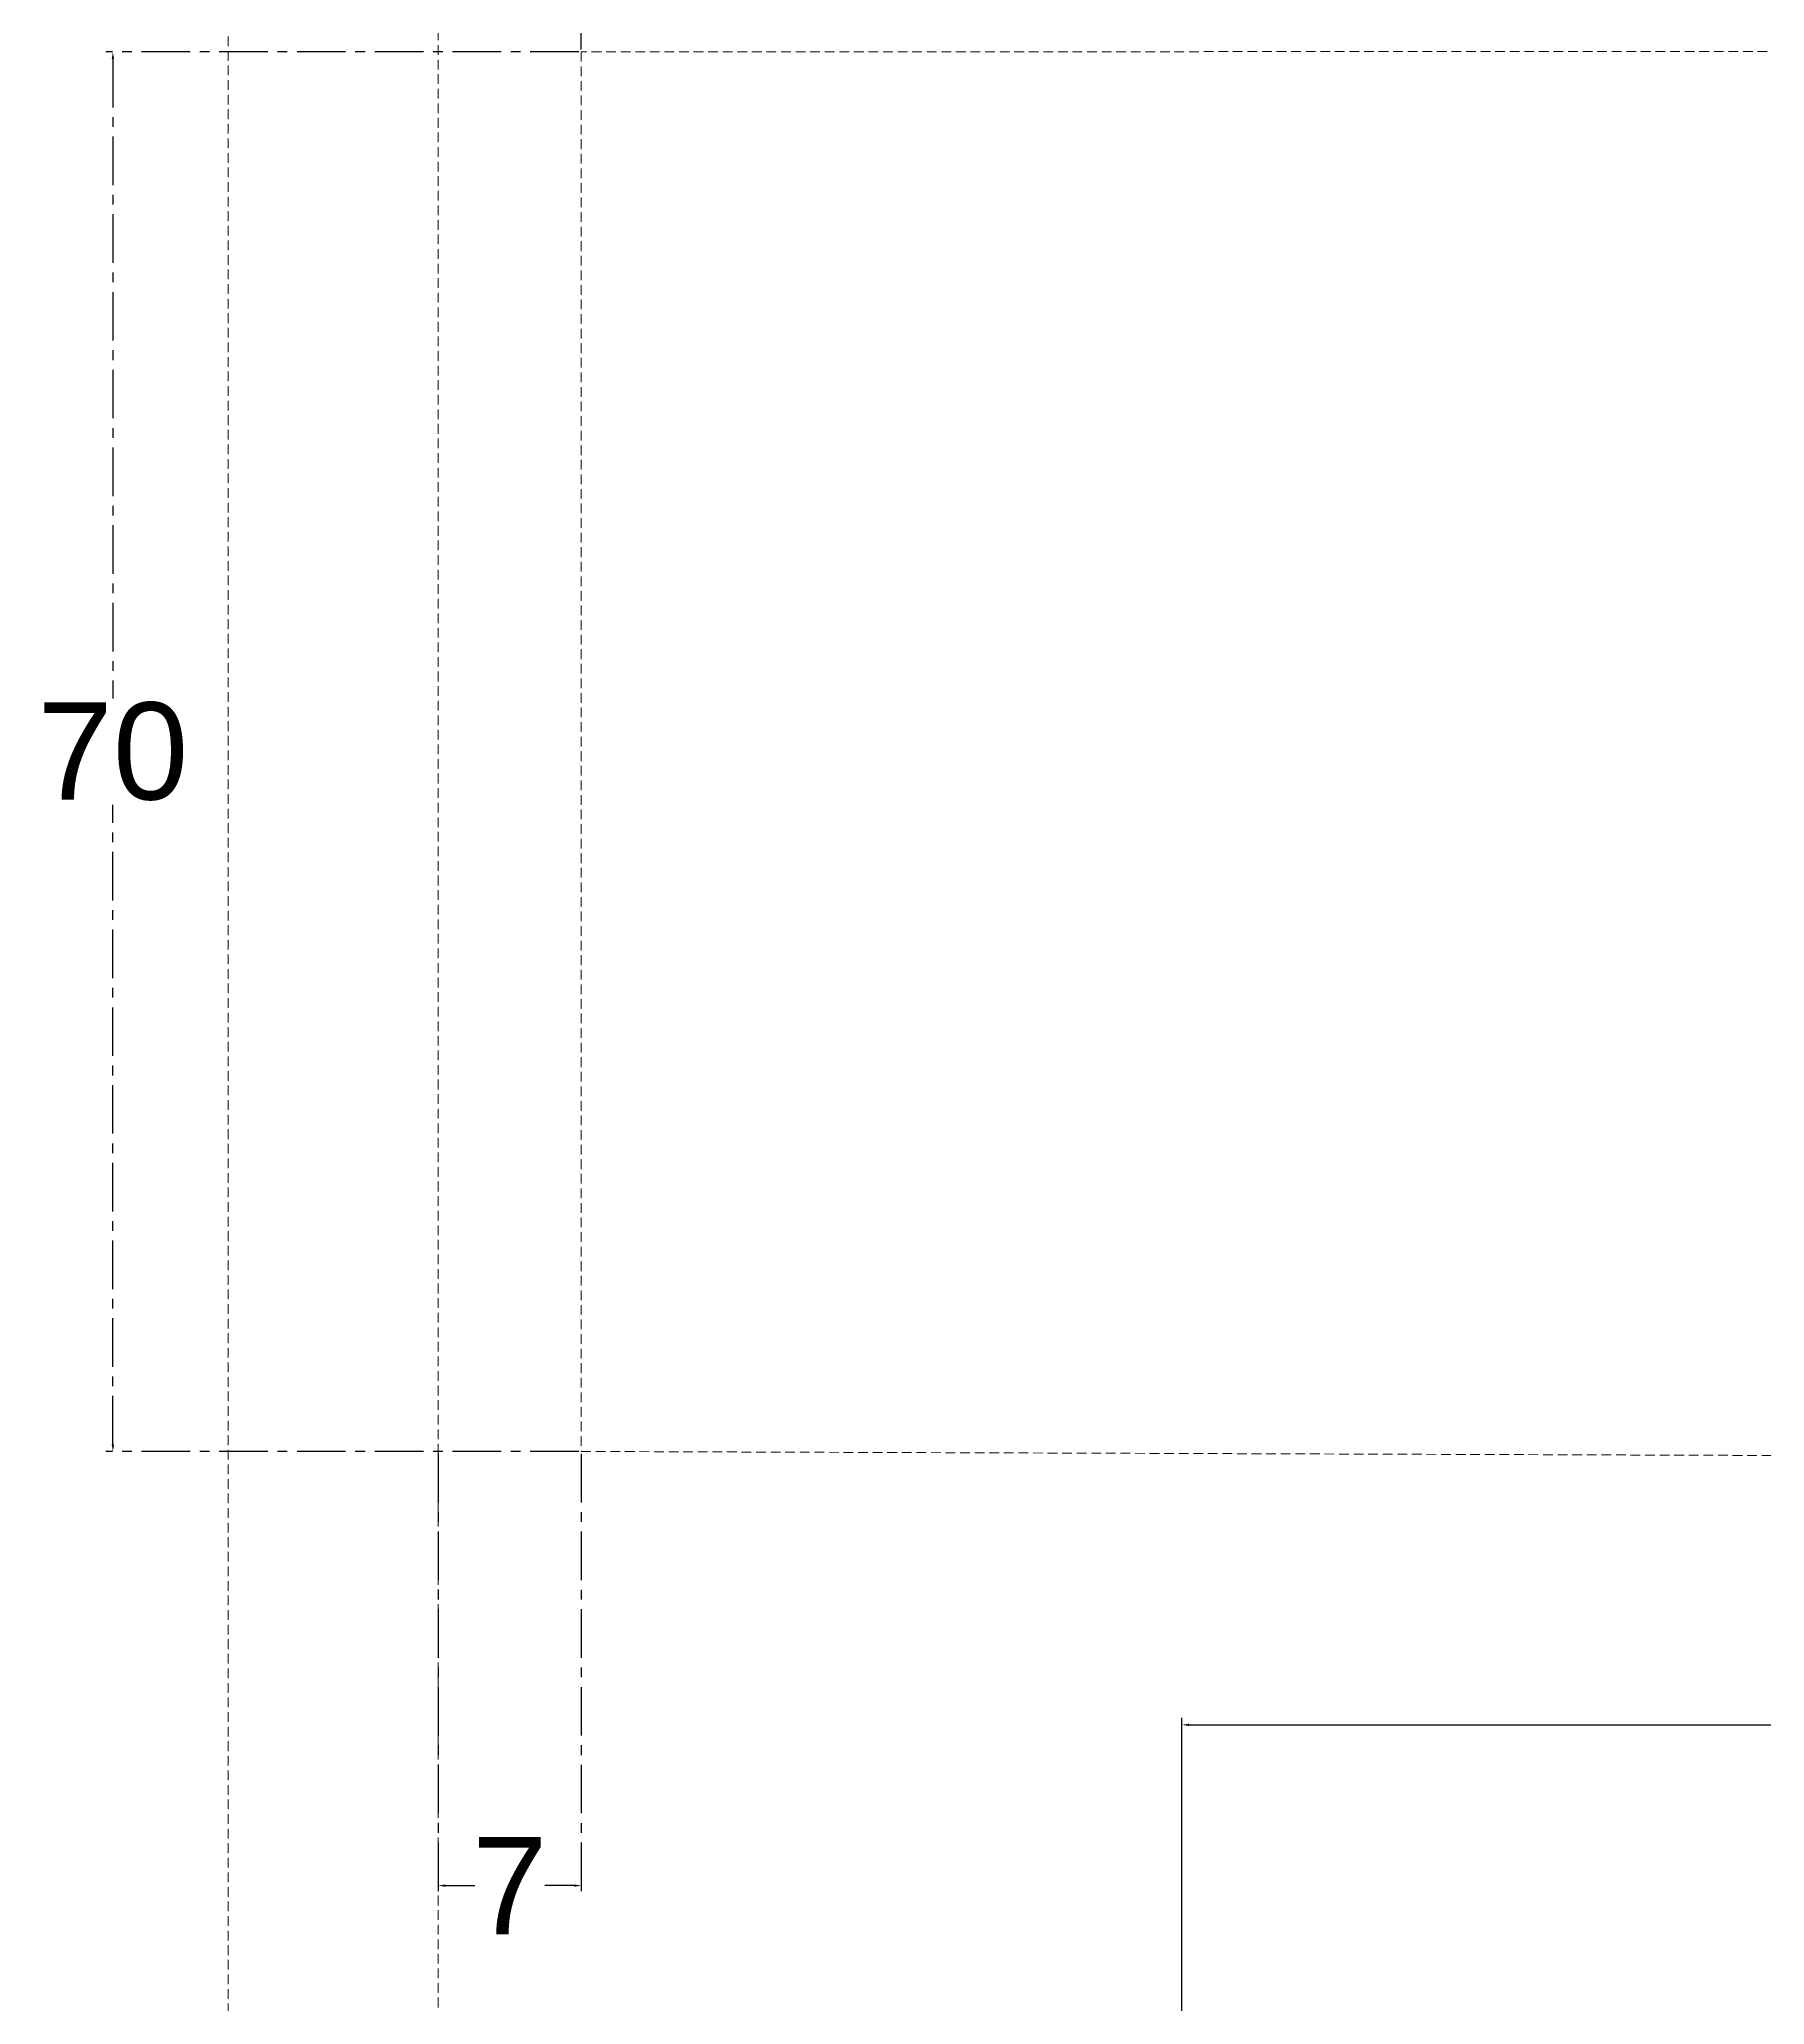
# Paper-space layout 'Layout1' of a CAD drawing. Header units: millimetres. Extents: x 4 to 399, y 35 to 188.
# Drawn here: x 4 to 48.4, y 111.7 to 162.3 of the extents above; entities that cross this region are included whole.
import ezdxf

# ---------------------------------------------------------------- set-up
doc = ezdxf.new("R2010")
doc.units = ezdxf.units.MM
doc.header["$MEASUREMENT"] = 0
doc.linetypes.add('CENTER', pattern=[2, 1.25, -0.25, 0.25, -0.25])
doc.linetypes.add('DASHED2', pattern=[0.375, 0.25, -0.125])
doc.layers.add('Aux_extension', color=220, linetype='DASHED2', lineweight=15)
doc.layers.add('Linea discontinua', color=230, linetype='CENTER', lineweight=25)
doc.layers.add('Cajetin', color=2, linetype='Continuous')
doc.styles.get("Standard").update_dxf_attribs({"font": 'arial.ttf', "height": 2.5})
doc.dimstyles.get("Standard").update_dxf_attribs({"dimtxt": 0.18, "dimasz": 0.18, "dimexe": 0.18, "dimexo": 0.0625, "dimgap": 0.09, "dimtad": 0, "dimtih": 1, "dimtoh": 1, "dimdec": 4, "dimzin": 0, "dimdsep": 46, "dimtxsty": 'Standard', "dimcen": 0.09, "dimadec": 0, "dimazin": 0, "dimtfac": 1, "dimtdec": 4, "dimtofl": 0, "dimtmove": 0, "dimatfit": 3, "dimfxl": 1, "dimtolj": 1, "dimtzin": 0, "dimarcsym": 0})

# ---------------------------------------------------------------- blocks, each defined once
blk = doc.blocks.new('*D17')
at = {"layer": 'Defpoints', "color": 0, "transparency": 16777216}
for p in [(17.977, 162.006), (5.926, 125.987), (17.977, 125.987)]:
    blk.add_point(p, dxfattribs=at)
at = {"layer": 'Linea discontinua', "color": 0, "lineweight": -2, "transparency": 16777216}
for p, q in [((17.914, 162.006), (5.746, 162.006)), ((5.926, 161.826), (5.926, 145.363)), ((5.926, 126.167), (5.926, 142.63)), ((17.914, 125.987), (5.746, 125.987))]:
    blk.add_line(p, q, dxfattribs=at)
at = {"layer": 'Linea discontinua', "color": 0, "transparency": 16777216}
for points in [[(5.896, 161.826), (5.956, 161.826), (5.926, 162.006)], [(5.896, 126.167), (5.956, 126.167), (5.926, 125.987)]]:
    blk.add_solid(points, dxfattribs=at)
at = {"layer": 'Linea discontinua', "color": 0, "transparency": 16777216, "insert": (5.926, 143.997), "char_height": 2.5, "attachment_point": 5}
blk.add_mtext('\\A1;70', dxfattribs=at)
blk = doc.blocks.new('*D18')
at = {"layer": 'Defpoints', "color": 0, "transparency": 16777216}
for p in [(84.869, 171.362), (17.977, 162.006), (84.869, 162.032)]:
    blk.add_point(p, dxfattribs=at)
at = {"layer": 'Linea discontinua', "color": 0, "lineweight": -2, "transparency": 16777216}
for p, q in [((17.977, 162.069), (17.977, 171.542)), ((84.869, 162.094), (84.869, 171.542)), ((18.157, 171.362), (48.693, 171.362)), ((84.689, 171.362), (54.153, 171.362))]:
    blk.add_line(p, q, dxfattribs=at)
at = {"layer": 'Linea discontinua', "color": 0, "transparency": 16777216}
for points in [[(18.157, 171.392), (18.157, 171.332), (17.977, 171.362)], [(84.689, 171.392), (84.689, 171.332), (84.869, 171.362)]]:
    blk.add_solid(points, dxfattribs=at)
at = {"layer": 'Linea discontinua', "color": 0, "transparency": 16777216, "insert": (51.423, 171.362), "char_height": 2.5, "attachment_point": 5}
blk.add_mtext('\\A1;130', dxfattribs=at)
blk = doc.blocks.new('*D25')
at = {"layer": 'Defpoints', "color": 0, "transparency": 16777216}
for p in [(14.297, 125.987), (17.977, 125.987), (14.297, 114.814)]:
    blk.add_point(p, dxfattribs=at)
at = {"layer": 'Linea discontinua', "color": 0, "lineweight": -2, "transparency": 16777216}
for p, q in [((14.297, 125.925), (14.297, 114.634)), ((17.977, 125.925), (17.977, 114.634)), ((14.477, 114.814), (15.238, 114.814)), ((17.797, 114.814), (17.036, 114.814))]:
    blk.add_line(p, q, dxfattribs=at)
at = {"layer": 'Linea discontinua', "color": 0, "transparency": 16777216}
for points in [[(14.477, 114.844), (14.477, 114.784), (14.297, 114.814)], [(17.797, 114.844), (17.797, 114.784), (17.977, 114.814)]]:
    blk.add_solid(points, dxfattribs=at)
at = {"layer": 'Linea discontinua', "color": 0, "transparency": 16777216, "insert": (16.137, 114.814), "char_height": 2.5, "attachment_point": 5}
blk.add_mtext('\\A1;7', dxfattribs=at)
blk = doc.blocks.new('*D27')
at = {"layer": 'Cajetin', "color": 0, "lineweight": -2, "transparency": 16777216}
for p, q in [((33.433, 110.387), (33.433, 119.132)), ((33.613, 118.952), (56.431, 118.952)), ((84.709, 118.952), (61.891, 118.952)), ((84.889, 110.387), (84.889, 119.132))]:
    blk.add_line(p, q, dxfattribs=at)
at = {"layer": 'Cajetin', "color": 0, "transparency": 16777216}
for points in [[(33.613, 118.982), (33.613, 118.922), (33.433, 118.952)], [(84.709, 118.982), (84.709, 118.922), (84.889, 118.952)]]:
    blk.add_solid(points, dxfattribs=at)
at = {"layer": 'Defpoints', "color": 0, "transparency": 16777216}
for p in [(84.889, 118.952), (33.433, 110.325), (84.889, 110.325)]:
    blk.add_point(p, dxfattribs=at)
at = {"layer": 'Cajetin', "color": 0, "transparency": 16777216, "insert": (59.161, 118.952), "char_height": 2.5, "attachment_point": 5}
blk.add_mtext('\\A1;100', dxfattribs=at)

psp = doc.layouts.get("Layout1")

# ---------------------------------------------------------------- linework, layer by layer
at = {"layer": 'Aux_extension'}
for p, q in [((84.86932, 162.03153), (17.97685, 162.00604)), ((17.97685, 162.00604), (17.97685, 125.98701)), ((17.97685, 125.98701), (84.88314, 125.76159))]:
    psp.add_line(p, q, dxfattribs=at)
for points in [[(178.73226, 188.06865), (399.00776, 188.06865), (399.00776, 59.40306), (178.73226, 59.40306), (8.89367, 59.40306), (8.89367, 188.06865)], [(14.29652, 64.80591), (14.29652, 182.6658), (178.73226, 182.6658), (393.6038, 182.6647), (393.6038, 64.80701), (178.73226, 64.80591)]]:
    psp.add_lwpolyline(points, close=True, dxfattribs=at)

# ---------------------------------------------------------------- dimensions: what is measured, and where the dimension line sits
at = {"layer": 'Cajetin'}
dim = psp.add_linear_dim(base=(84.88903, 118.9516), p1=(33.43328, 110.32486), p2=(84.88903, 110.32486), text='100', dimstyle='Standard', dxfattribs=at)
dim.commit()
dim.dimension.update_dxf_attribs({"geometry": '*D27', "text_midpoint": (59.16115, 118.9516)})
at = {"layer": 'Linea discontinua'}
for base, p1, p2, text, picture, middle in [((84.86932, 171.36212), (17.97685, 162.00604), (84.86932, 162.03153), '130', '*D18', (51.42308, 171.36212)), ((14.29652, 114.81423), (17.97685, 125.98701), (14.29652, 125.98701), '7', '*D25', (16.13669, 114.81423))]:
    dim = psp.add_linear_dim(base=base, p1=p1, p2=p2, text=text, dimstyle='Standard', dxfattribs=at)
    dim.commit()
    dim.dimension.update_dxf_attribs({"geometry": picture, "text_midpoint": middle})
dim = psp.add_linear_dim(base=(5.9261, 125.98701), p1=(17.97685, 162.00604), p2=(17.97685, 125.98701), angle=90, text='70', dimstyle='Standard', dxfattribs=at)
dim.commit()
dim.dimension.update_dxf_attribs({"geometry": '*D17', "text_midpoint": (5.9261, 143.99652), "dimtype": 160})

doc.saveas('drawing.dxf')
